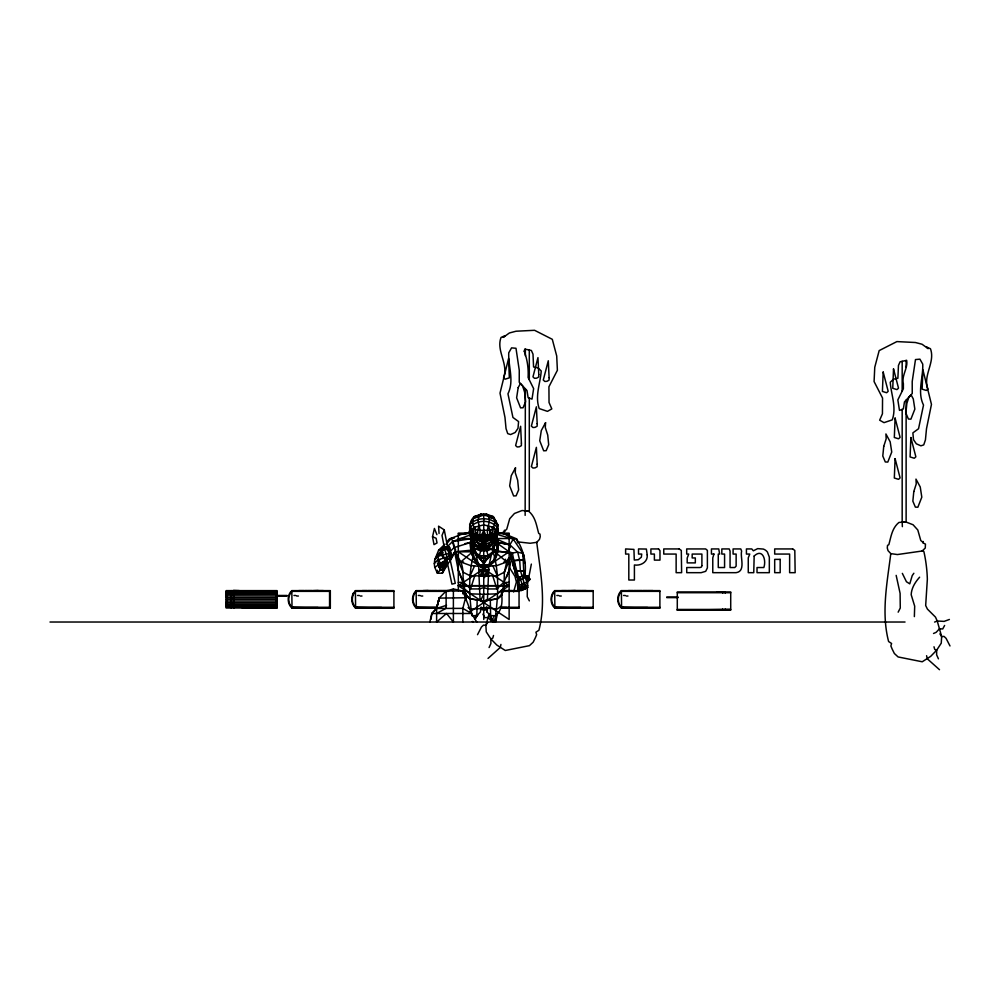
<?xml version="1.0" encoding="UTF-8"?>
<svg xmlns="http://www.w3.org/2000/svg" width="1000" height="1000" viewBox="0 0 1000 1000"><rect width="100%" height="100%" fill="white"/><g stroke="black" fill="none" stroke-linecap="round" stroke-linejoin="round"><path stroke-width="1.5" d="M471.112 550.862L470.387 542.425L471.362 539.487M496.938 537.788C500.712 547.762 496.362 566.425 484.412 567.413M494.525 557.513C492.413 566.038 481.4 569.788 476.637 561.388M442.312 570.275L442.337 563.625M471.85 542.913C470.438 534.062 466.688 524.275 474.05 516.65L481.238 514.075L486.225 514.075L493.413 516.65L497.837 524.738L498.212 531.075L492.8 551.862L491.587 554.487L483.738 562.712L475.875 554.487L471.85 542.913L473.625 546.65M231.312 608L231.4 590.625M525.862 576.538L523.962 575.025L522.825 553.387L513.263 539.125L504.4 533.812L497.325 532.312M437.4 570.275L437.388 573.212L442.3 573.225L447.35 564.837L446.15 564.625M477.525 534.225L479.325 535.363L486.575 535.212L494.875 533.525L495.938 533.013L497.837 524.738C490.487 516.75 476.975 516.75 469.625 524.738L473.875 536.525C480.363 539.462 488.688 538.938 495.325 536.287L498.212 531.075L497.562 528.538M514.275 567.05L517.038 577.238L517.362 575.025M496.5 539.113L509.862 544.812L517.638 552.15L519.65 560.35L514.312 560.6L512.75 564.138L517.038 577.238M722.588 610.2L722.6 609.113M722.738 593.038L722.8 591.737M466.438 598.375L466.488 595.462M527.325 587.562L527.238 596.75L529.35 600.887M527.362 584.825L531.35 564.087M473.65 548.112L480.075 549.388L487.388 549.388C492.825 545.05 495.45 536.888 496.012 529.95L493.575 527.375L483.738 524.85L473.888 527.375L471.45 529.95L472.137 536.287L475.812 545.087L473.65 548.112L480.325 550.85L487.137 550.85L493.812 548.112L491.65 545.087L482.55 546.55L481.362 543.925L475.025 541.987L471.55 539.212L470.775 536.775L472.688 542.312L477.713 547.95L481.8 547.038L487.062 547.775L494.775 542.312L497.188 535.85L497.088 527.175C490.225 519.412 477.238 519.412 470.375 527.175L471.525 533.013L478.363 534.95L479.312 538.3L472.137 536.287L469.25 531.075L474.663 551.862L483.738 558.5L492.8 551.862L495.625 542.913L495.613 539.875M497.013 542.875C496.05 562.612 498.55 541.875 495.637 538.35M498.387 542.188L497.837 551.062M481.163 606.925L480.35 612.125L476.85 615.65L471.912 615.7C469.012 594.6 468.1 571.763 474.613 551.2M504.4 571.625L504.087 582.025L502 595.037L497.638 598.812L490.312 599.925L490.613 615.65L495.55 615.7C502.362 610.45 502.75 600.45 501.35 592.712M495.55 615.7C498.312 594.1 499.425 570.763 492.438 549.775L497.013 550.25M509.137 533.812L504.363 533.8L516.525 538.812C523.663 550.4 527.038 563.462 524.6 576.95M470.375 527.175L470.275 535.85L471.55 539.212M525.15 515.375L525.35 388.85M445.662 559.763L444.2 557.8L445.075 557.675L445.662 559.763L449.762 558.875L452.188 556.987L451.887 555.95L449.75 556.388L449.513 555.55L451.362 554.062L451.075 553.013L449.125 552.312L450.538 551.125L450.25 550.087L447.3 550.1L449.725 548.2L449.425 547.163L447.05 546.763L442.375 548.062L442.825 554.95L444.2 557.8L445.662 559.763L448.013 558.6L440.7 563.2L440.375 569.95L437.388 573.212L434.725 567.325L434.312 563.625L437.962 559.763L440.7 563.2L443.812 563.6L446.838 560.913L446.012 565.737L443.5 570.237L440.375 569.95L438.275 565.013L438.15 555.887L442.788 552.737M441.1 554.725L441.188 553.075L437.5 555.325L434.738 559.763L434.312 563.625M443.85 562.825L443.5 570.237L442.3 573.225L446.012 565.737L438.275 565.013L434.725 567.325M521.525 584.288L521.788 590.25L521.812 585.887L523.9 589.425L519.738 577.15M487.4 600.425L488.837 566.275L491.775 552.775M476.425 599.837L483.738 601.038L497.625 598.713L501.75 594.237L503.775 588.138L504.087 582.025L509.137 570.413L511.712 557.55M492.1 536.287L493.125 536.975L495.325 536.287L488.162 538.3L494.212 538.088L497.375 533.513C489.038 538.4 478.425 538.4 470.087 533.513L473.25 538.088L476.45 537.962L475.075 533.9L475.325 529.175L473.888 527.375L472.475 522.163L473.562 518.362L481.238 514.075C473.85 519.9 482.625 528.188 479.325 535.363L483.738 534.65L488.137 535.363L489.95 534.812L490.688 533.325M495.675 621.688L496.213 614.3L497.337 614.25L495.675 621.688L493.425 622.025L489.15 615.337L490.412 614.987L493.462 621.95L489.2 615.225M476.85 615.65L477.15 599.925L469.837 598.713L465.55 594.725L465.125 591.188M504.05 586.8L501.75 594.237L502.713 590M914.362 616.613L914.688 606.188L911.188 594.738C911.438 588.062 915.25 582.05 919.625 577.188M446.425 561.062L445.2 567.337L438.65 567.325M431.05 619.188L431.85 613.488L436.613 608.375L439.175 598.1L446.125 591L453.387 588.975L462.837 591L471.512 613.488L476.75 622.025M517.788 542.9L516.525 538.812L513.263 539.125L509.862 544.812L508.9 551.6L510.337 553.362L514.263 569.075L512.987 561.938M451.575 556.538L455.2 551.838L455.55 549.35M496.725 524.725L495.95 520.925L493.9 518.362L486.225 514.075C493.612 519.9 484.837 528.188 488.137 535.363L486.575 535.212L486.112 537.238L483.738 538.075L472.137 536.287L474.338 536.975L475.363 536.287M484.913 546.55L484.9 539.55L485.788 538.125L488.65 537.888L489.1 534.95L494.875 533.525L497.088 527.175M453.387 588.975L453.387 622.025L446.538 613.488L436.613 622.025L436.613 608.375L439.175 598.1L465.525 597.775L462.837 608.375L462.837 622.025M486.575 535.212L488.65 537.888L485.325 537.975L488.65 538.362L484.9 539.55L486.413 545.388L485.662 547.038L488.125 555.725L487.625 558.5L479.837 558.5L479.338 555.725L481.8 547.038L481.05 545.388L482.562 539.55L481.675 538.125L478.812 537.888L480.887 535.212L472.587 533.525M510.012 547.663L509.862 544.812L496.287 542.025L495.438 542.05L493.438 547.2L495.438 542.025L508.9 551.6L512.463 553C514.038 565.363 520.913 577.4 518.875 589.987L517.725 589.612L517.55 578.25L515.363 573.413L514.312 560.788M429.837 622.025L431.85 613.488L436.613 608.462L439.175 598.1L439.175 601.038M890.788 553.625C887.2 582.525 881.075 612.8 888.612 641.538L891.587 643.487L890.875 645.962L892.2 649.137L894.362 653.487L898.1 656.95L922.237 661.775L930.725 656.325L936.663 650.212L941.25 643.175L941.663 636.6L937.237 621L935.487 617.112L927.425 609.1L925.675 605.525L927.35 579.212A147.338 147.338 0 0 0 924.125 552.638L923.763 551.325L922.125 551.013L897.412 554.55L890.788 553.625L888.037 550.662L887.288 548.025L887.525 545.375L888.825 544.7C891.038 536.825 891.963 528.188 898.9 522.475L905.438 521.8L913.062 524.75L917.8 530L920.775 540.513L923.125 542.463L923.088 541.475L922.812 542.8L925.45 544.087L925.263 548.038L922.125 551.013M450.675 557.712L450.05 560.85L445.2 567.337M471 523.462L471.512 520.925L473.562 518.362L483.738 515.1L488.15 516.163L493.9 518.362L494.988 522.163L493.575 527.375L494.325 533.325L496.012 529.95M500.938 644.425L500.275 647.463L488.025 658.413M432.512 536.825L436.112 538.2L437.025 542.95L434.012 544.612L432.512 536.825L434.412 528.45L436.912 534.688M480.087 600.425L478.625 566.275L475.037 549.775L454.6 551.838L463.062 572.188L470.15 575.8L479.325 575.837L483.738 574.775L488.137 575.837L497.312 575.8L504.4 572.188L506.725 561.962L509.137 558.4M496.287 553.15L496.775 551.062M473.55 558.587C471.1 552.15 468.65 544.4 471.838 537.788M431.85 613.488L471.512 613.488L462.837 608.375L436.613 608.462L439.175 598.1M513.625 591.962L516.375 582.062L515.025 576.438L509.613 567.875M446.838 560.913L446.087 563.638L437.45 563.625M498.212 531.075L495.913 539.212L492.438 541.987L486.1 543.925L485.1 545.45L482.362 545.45L482.562 539.55L478.812 538.362L482.137 537.975L480.887 535.212M489.175 613.612L485.863 625.325L486.275 631.888L490.863 638.925L496.8 645.037L505.288 650.487L529.425 645.662L533.162 642.212L535.325 637.85L536.65 634.675L535.925 632.212L538.913 630.25C546.438 601.525 540.312 571.237 536.737 542.337L539.475 539.388L540.237 536.737L540 534.087L538.7 533.413C536.475 525.538 535.562 516.9 528.612 511.2L522.087 510.525L514.462 513.475L509.712 518.725L506.737 529.225L504.4 531.188L504.425 530.2L504.712 531.512L502.062 532.812M493.525 635.487L492.762 638.175L490.863 638.925L490.9 643.55L489.075 647.55M480.075 549.388L477.713 547.95L489.762 547.95L487.062 547.775L492.75 537.875L490.763 538L492.75 537.875M471.987 542.188L472.238 551.062M504.087 582.025L496.9 588.938L487.962 588.938L483.738 587.587L479.5 588.938L470.562 588.938L474.738 575.825M352.762 594.35C350.95 598.862 351.662 604.675 355.412 608L393.913 608L393.913 590.625L355.412 590.625L352.762 594.35L353.475 592.913M494.775 542.312L496.213 538.162M479.325 525.363L477.525 530.3L477.525 534.812L476.775 533.325M494.525 557.775L496.287 552.888M497.25 553.375L492.987 562.362L487.3 567.1M528.475 579.775L526.312 577.163L522.8 575.6L528.6 580.788L529.975 579.138L528.25 576.4L523.962 575.025L517.55 578.25M506.512 577.075L509.137 570.413M501.75 594.237L503.875 588.938M444.913 544.175L438.638 550.163L434.738 559.763L438.15 555.887L440.112 555.112M439.062 533.5L438.575 526.163L444.275 529.9L442.013 535.438L444.613 549.138L447.812 559.025L450.337 558.475L447.05 546.763L444.525 547.312L445.062 549.2M504.4 572.188L510.737 556.95M481.85 534.788L483.738 530.3L485.613 534.788L483.738 535.212L481.85 534.312M494.55 621.9L493.612 616.075M474.6 618.812L475.825 616.025M470.15 575.8L474.538 565.913M485.788 538.125L484.9 540.075L482.562 540.075L481.675 538.125M515.363 573.413L516.475 570.988L523.987 570.688L524.9 573.062L523.575 575.662M494.875 533.525L493.587 536.525L491.012 537.962L492.388 533.9L492.137 529.175L493.575 527.375L492.137 527.375M497.188 535.85L493.625 539.338L488.65 539.825L485.012 542.312L482.45 542.312L478.812 539.825L473.837 539.338L470.275 535.85M495.625 542.913L492.3 550.837M503.775 588.138L497.262 593.825L483.738 594.312L480.6 600.513L469.95 598.737M898.162 612.163L900.275 608.025L900.1 593.362L896.162 575.363M454.025 553.138L450.05 560.85L455.037 551.838M477.525 634.675L481.45 627.038L483.525 625.1L485.863 625.325L487.625 622.562M944.613 625.45L942.725 628.938L939.45 628.8L936.162 632.325L933.525 633.475M449.55 560.938L453.95 553.15M509.137 557.712L506.725 561.962L497.013 565.538L488.837 566.275L483.738 564.225L478.988 556.337M523.362 575.763L524.9 573.062L523.525 574.6L523.987 570.688L516.475 570.988M486.9 558.962L483.738 564.225L478.625 566.275L470.45 565.538L460.737 561.962C453.913 559.85 454.725 527.987 447.013 542.175M477.638 614.875L474.8 619.362L477.7 614.987L476.438 614.637M913.863 573.263L912.225 575.588L909.775 583.85L906.438 581.737L902.337 573.375M444.387 546.375L437.5 555.325L439.938 555.325M443.812 563.6L447.175 559.6M446.4 544.025L451.438 538.162L463.062 533.812L470.138 532.312M492.287 561.375L489.75 564.2L484.412 566.075M291.825 590.625C286.988 595 286.988 603.638 291.825 608L330.325 608L330.325 590.625L291.825 590.625L292 607.288L330.325 608M448.5 590.625L416.15 590.625C411.325 595 411.325 603.638 416.15 608L437.713 608M554.688 590.625C549.862 595 549.862 603.638 554.688 608L593.188 608L593.188 590.625L554.688 590.625L554.875 607.288L593.188 608M621.388 590.625C616.562 595 616.562 603.638 621.388 608L659.887 608L659.887 590.625L621.388 590.625L621.575 607.288L659.887 608M511.962 556.788L506.725 561.962L503.95 561.962M447 546.975L452.525 541.587L470.812 534.712M519.538 586.375L520.825 590.625L524.975 589L524.963 587.712L527.712 585.675L525.5 577.475M491.587 554.487L483.738 562.712L475.875 554.487M517.725 589.612L527.712 585.675L527.762 587.438L524.975 589L524.2 583.237L520.337 570.325L519.663 559.763L514.312 560.6M475.037 549.775L460.737 561.962C466.112 573.688 458.888 589.562 469.85 598.713L465.55 594.725L465.788 600.425M497.625 598.713L502 595.037M447.3 550.1L449.725 548.2L442.038 550.05L442.15 555.4L443.413 558.225L445.85 559.55L445.712 558.413L445.85 559.55M475.075 533.9L477.6 532.087M447.05 546.763L447.287 547.6L449.425 547.163L446.475 547.175M448.188 549.462L450.25 550.087L448.113 550.525L447.863 548.45M448.113 550.525L450.25 550.087M449.75 556.388L451.887 555.95L448.938 555.95M452.188 556.987L450.037 557.425L449.762 558.875L449.475 557.825L452.188 556.987L449.363 558.112M501.438 606.125L497.262 609L490.062 608.288L470.2 609L468.113 607.562M469.762 611.888L509.137 585.725L458.325 551.838L474.762 551.8M486.887 600.513L483.738 602.6L480.6 600.513L483.738 601.038L491.05 599.825M436.613 613.488L446.125 608.263L446.125 591L462.837 591L462.837 593.85M492.137 529.175L489.95 530.3L477.525 530.3L475.325 529.175M478.812 539.825L480.737 538.862M293.375 607.312L291.825 608L318 607.513M356.95 607.312L355.412 608L381.587 607.513M417.7 607.312L416.15 608L436.175 607.625M556.237 607.312L554.688 608L580.875 607.513M622.938 607.312L621.388 608L647.575 607.513M527.85 580.037L529.975 579.138M517.463 585.875L526.725 582.25M520.825 590.625L527.762 587.438M517.025 580.763L528.25 576.4L523.962 575.025M438.638 550.163L442.375 548.713M440.7 563.2L442.825 562.4M949.4 619.45L944.137 621.388L937.237 621L934.575 622.075M485.45 541.388L493.625 539.338M444.2 557.8L450.025 556.188M436.613 608.462L446.538 605.3M437.962 559.763L443.413 558.225L442.825 554.95L451.075 553.013L450.788 554.462L451.362 554.062L449.613 554.212M464.812 543.675L472.1 542.05L454.137 547.575L449.562 552.075L450.4 556.3M447.287 547.6L449.425 547.163M447.575 548.638L449.725 548.2M447 549.05L449.15 548.612L448.85 547.575M474.05 516.65L476.812 516.087M487.388 549.388L493.812 548.112M470.763 538.775L452.525 541.587L454.087 547.6M536.737 542.337L530.112 543.263L517.975 541.9M442.375 548.062L444.15 547.825M442.038 550.05L442.9 549.938M438.15 555.887L442.15 555.4L443.413 558.225M448.787 551.3L450.538 551.125L449.963 551.538L449.675 550.5M483.738 594.312L470.2 593.825L463.7 588.138L463.062 582.4L458.325 570.413L454.6 551.838M488.088 540.475L490.988 540.262M463.062 533.812L470.538 533.387M487.525 609.875L483.387 610.1L480.75 609.125M520.812 560.3L523.125 560.188L525.25 563.062M509.862 544.812L495.438 542.025L498.025 543.538M488.25 607.863L480.55 608L488.25 608M506.737 607.513L500.575 607.625L519.05 608L519.05 590.625L501.9 590.625M677.288 610.2L730.713 610.2L730.713 591.962L677.288 591.962L677.288 610.2L730.713 609.45L677.288 609.45M462.812 585.725L458.325 585.725L509.137 619.487L509.137 533.125L496.987 533.125M509.137 585.662L458.325 585.662M525.35 510.863L529.3 510.863L529.3 398.113M490.875 518.362L493.9 518.362M902.175 409.4L902.175 522.137L906.125 522.137L906.125 400.138M475.325 527.375L473.888 527.375L473.137 533.325L471.45 529.95M470.475 533.125L458.325 533.125L458.325 590.737M458.325 533.812L466.175 533.812M473.875 536.525L476.688 536.525M478.837 536.825L488.638 536.825M458.325 538.538L470.725 538.538M496.712 538.538L509.137 538.538M474.712 537.875L476.7 538L474.712 537.875L478.45 543.525L481.087 543.525M485.05 543.525L489.012 543.525M492.7 551.8L509.137 551.8L458.325 585.725L509.137 585.725L504.65 585.725M479.338 555.725L488.125 555.725M463.512 561.962L460.737 561.962L455.2 551.838M458.325 582.4L463.312 582.4M505.588 582.4L509.137 582.4M233.512 590.425L239.237 590.625M318.1 590.425L313.175 590.625M428.212 590.425L423.075 590.625M501.9 590.425L506.825 590.625M575.4 590.425L570.25 590.625M226.137 591.35L234.638 591.35M238.475 591.35L277.013 591.35M330.325 591.35L292 591.35C287.663 595.4 287.663 603.237 292 607.288L330.325 607.288M393.913 591.35L355.588 591.35C351.25 595.4 351.25 603.237 355.588 607.288L393.913 608M448.525 591.35L416.337 591.35C411.987 595.4 411.987 603.237 416.337 607.288L437.713 607.688M501.763 591.35L519.05 591.35M593.188 591.35L554.875 591.35C550.525 595.4 550.525 603.237 554.875 607.288L593.188 607.288M659.887 591.35L621.575 591.35C617.225 595.4 617.225 603.237 621.575 607.288L659.887 607.288M226.137 591.663L277.013 591.663M226.137 592.2L226.925 592.2M276.275 592.2L277.013 592.2M677.288 592.712L730.713 592.712M226.137 592.913L277.013 592.913M226.137 593.362L226.925 593.362M276.275 593.362L277.013 593.362M226.137 594.35L277.013 594.35M226.137 594.7L226.925 594.7L226.925 603.938L226.137 603.938M277.013 594.7L276.275 594.7L276.275 603.938L277.013 603.938M276.275 595.475L287.113 595.475M293.962 595.475L295.725 595.475M357.55 595.475L359.312 595.475M418.3 595.475L420.05 595.475M556.838 595.475L558.587 595.475M623.538 595.475L625.288 595.475M226.137 595.925L287.038 596.025M296.65 596.025L298.4 596.025M360.238 596.025L361.987 596.025M420.975 596.025L422.738 596.025M559.513 596.025L561.275 596.025M626.213 596.025L627.962 596.025M226.137 596.163L226.925 596.163M276.275 596.163L277.013 596.163M666.7 597.038L678.062 597.038M226.137 597.712L277.013 597.712M666.762 597.625L678.125 597.625M226.137 599.312L277.013 599.312M477.15 599.925L481.538 599.925M485.925 599.925L490.312 599.925M226.137 601.038L277.013 601.038M226.137 602.475L226.925 602.475M276.275 602.475L277.013 602.475M226.137 602.712L277.013 602.712M226.137 604.288L277.013 604.288M276.275 605.262L277.013 605.262M226.137 605.725L277.013 605.725M276.275 606.425L277.013 606.425M226.137 606.975L277.013 606.975M276.275 607.288L277.013 607.288M393.913 607.288L355.588 607.288L355.412 590.625M437.8 607.288L416.337 607.288L416.15 590.625M500.262 607.288L519.05 607.288M277.013 608L226.137 608L226.137 590.625L277.013 590.625L277.013 608L241.55 607.5M500.575 608L519.05 608M50 622.025L905.037 622.025M437.475 559.763L439.913 559.763M472.238 550.862L471.112 551.062M495.438 542.05L496.2 542.062M451.2 538.175L454.162 538.263M522.837 555.913L524.325 555.962L522.825 553.387L517.638 552.15L512.463 553L510.95 555.487L512.487 559.075L512.487 558.038M496.9 533.387L504.4 533.812M473.837 539.338L479.375 540.475M484.412 566.325L479.137 564.45L474.45 557.562M484.412 567.675C477.013 567.575 473.775 559.388 471.712 553.462M519.663 559.763L523.125 560.188M510.337 553.362L492.438 549.775L506.725 561.962L509.025 558.162L506.725 561.962L505.363 559.212M486.5 515.25L493.413 516.65M476.475 540.262L482.013 541.388M470.325 542.463L471.887 542.812M496.9 534.412L513.263 539.125M463.612 589.237L464.75 590L465.712 594.237L463.587 588.938L463.062 582.4M449.85 555.312L451.887 555.95M494 622.188L491.35 621.038L488.075 617.525L484.787 617.663L482.912 614.163M486.737 538.862L488.65 539.825M481.538 567.1L475.913 562.388M489.862 532.087L492.388 533.9M482.55 546.55L481.05 545.388L475.812 545.087L480.4 547.775L478.45 543.525M939.5 669.7L927.237 658.75L926.587 655.7M470.562 588.938L463.375 582.025L458.325 570.413M486.3 606.925L487.113 612.125L490.613 615.65M526.475 578.562L528.6 580.788M524.425 584.862L526.737 588.312L524.2 583.237L524.963 587.712L524.8 586.812M529.487 580.4L527.6 576.663L527.762 578.062M473.938 549.087L475.775 551.712M939.9 633.85L941.663 636.6L944 636.375L946.062 638.325L950 645.962M938.438 658.838L936.625 654.837L936.663 650.212L934.762 649.463L933.988 646.775M492.925 565.913L497.312 575.8M520.075 588.663L520.237 589.562L518.875 590.013L519.325 585.15L520.75 590.175M473.387 621.6L472.287 621.538M473.038 544.625L474.538 548.488L473.075 544.625M472.738 552.975L474.45 557.812M488.137 525.363L489.95 530.3L489.938 534.225M471.85 539.875L472.688 542.312M492.725 575.825L496.9 588.938M472.238 550.812L472.738 553.237M444.275 529.9L448.137 549.763M449.625 557.413L455.275 583.325L451.938 584.138L446.35 558.275M464.538 588.138L463.375 579.075M523.837 572.812L524.338 575.575M525.788 586.425L525.95 587.325M522.925 587.55L523.088 588.45L521.95 588.888L521.8 587.987M528.013 579.2L528.138 580.3M902.175 522.137L902.362 526.65M233.725 590.625L233.875 608M725.188 591.962L725.2 593.038M725.275 609.113L725.275 610.2M487.1 607.175L487.113 612.125M906.125 360.475L906.125 367.125M902.175 361.312L902.175 390.825M722.975 591.962L716.963 591.962M652.925 590.625L648.025 590.625M647.663 590.625L642.738 590.625M642.075 590.625L636.95 590.625M636.587 590.625L634.138 590.625M633.425 590.625L628.3 590.625M586.225 590.625L581.325 590.625M580.825 590.625L576.038 590.625M569.9 590.625L567.438 590.625M566.688 590.625L561.613 590.625M529.3 350.037L529.3 379.538M525.35 349.2L525.35 355.838M512.087 590.625L507.188 590.625M483.738 514.075L483.738 546.55M483.738 547.038L483.738 619.487M447.688 590.625L442.788 590.625M442.425 590.625L437.5 590.625M436.838 590.625L431.712 590.625M431.362 590.625L428.913 590.625M386.95 590.625L382.05 590.625M381.675 590.625L376.763 590.625M376.112 590.625L370.962 590.625M370.613 590.625L368.162 590.625M367.45 590.625L362.325 590.625M329.562 591.35L329.562 607.288M323.363 590.625L318.463 590.625M312.462 590.625L307.387 590.625M307.025 590.625L304.575 590.625M303.888 590.625L298.738 590.625M524.25 351.238C527.288 359.513 528.612 368.35 528.1 377.475L533.638 388.625L532 399.113L528.125 397.675L527.013 390.6L519.237 382.238L519.263 370.262L515.988 348.275L511.562 347.875L508.75 352.8C508.1 366.475 514.475 380.588 507.962 393.812L512.938 417.463L518.587 421.575L518 428.363L515.15 432.512L510.588 434.55L507.725 433.625L506.037 428.638L504.975 417.425L500.012 393.125L508.575 358.488L509.338 377.863L505.125 379.175L503.575 377.75C508.837 364 495.925 350.975 501.037 337.438L504.95 335.737L503.263 337.388L509.412 332.962L516.05 331.225L534.575 330.3L552.3 339.312L556.712 355.988L557.388 370.275L548.925 386.763L549.038 402.512L551.812 408.9L547.463 411.362L539.212 408.575C534.763 395.962 540.363 383.3 541.225 370.962L537.95 367.875L533.575 366.975L533 354.15L531.362 350.475L524.8 349.075L524.25 351.238M903.375 383.875L903.363 388.75L897.837 399.913L899.475 410.387L903.35 408.963L904.463 401.887L911.062 394.812L913.275 398.9L914.85 409.113L910.913 419.162L908.413 419.038L905.888 413.1L906.85 403.475L908.838 397.262L912.237 393.525L912.212 381.538L915.487 359.562L919.912 359.162L922.725 364.087C923.375 377.75 917 391.875 923.512 405.087L918.538 428.75L912.887 432.863L913.475 439.637L916.325 443.8L920.888 445.825L923.737 444.9L925.425 439.925L926.5 428.713L931.462 404.4L922.9 369.775L922.138 389.15L926.35 390.462L927.9 389.038C922.638 375.288 935.55 362.262 930.438 348.725L926.525 347.025L928.2 348.663L922.062 344.25L915.425 342.512L896.9 341.587L879.175 350.6L874.762 367.275L874.087 381.562L882.55 398.05L882.438 413.787L879.663 420.188L884.013 422.65L892.262 419.862C896.712 407.25 891.112 394.588 890.25 382.238L893.525 379.162L897.887 378.263L898.462 365.438L900.113 361.75L906.675 360.363C908.125 368.275 901.35 375.375 903.375 383.875M521.413 443.113L521.375 445.662L519.263 446.825L517.163 446.975L515.612 445.55L520.612 426.275L521.413 443.113M537.188 423.65L537.15 426.2L535.037 427.362L532.938 427.512L531.375 426.087L536.375 406.825L537.188 423.65M537.188 464.175L537.15 466.725L535.037 467.887L532.938 468.038L531.375 466.613L536.375 447.35L537.188 464.175M538.763 374.462L538.725 377L536.613 378.175L534.513 378.312L532.962 376.887L537.962 357.625L538.763 374.462M549.1 377.6L549.062 380.15L546.95 381.312L544.85 381.463L543.288 380.037L548.288 360.763L549.1 377.6M883.188 372.05L882.412 391.425L886.625 392.738L888.175 391.312L883.188 372.05M893.512 368.913L892.75 388.288L896.963 389.6L898.512 388.175L893.512 368.913M895.1 418.1L894.325 437.488L898.538 438.8L900.088 437.375L895.1 418.1M895.1 458.638L894.325 478.013L898.538 479.325L900.088 477.9L895.1 458.638M910.863 437.562L910.1 456.938L914.312 458.25L915.863 456.825L910.863 437.562M515.5 467.812L515.237 472.663L517.675 480.262L518.625 489.888L516.112 495.825L513.612 495.95L509.675 485.9L511.238 475.688L515.5 467.812M545.562 422.675L545.3 427.512L547.737 435.112L548.688 444.738L546.175 450.675L543.675 450.8L539.738 440.75L541.3 430.538L545.562 422.675M647.212 554.875C648.012 562.013 640.7 566.025 634.412 564.975L634.412 580.013L628.812 580.013L628.812 554.062L625.612 554.062L625.612 548.938L633.925 549.412L634.3 560.037L638.25 559.725L641.338 557.2L641.725 554.062L638.525 554.062L638.525 548.938L646.375 549.05L647.212 554.875M488.762 538.787L489.162 539.362A1.4 0.9 -16.7 0 0 490.625 539.163L490.725 538.062A1.4 0.9 -16.7 0 0 489.275 538.263L488.762 538.787M883.737 446.4L882.788 456.025L885.3 461.962L887.8 462.075L891.737 452.025L890.175 441.825L885.913 433.95L886.175 438.8L883.737 446.4M913.8 491.55L912.85 501.163L915.362 507.113L917.862 507.225L921.8 497.175L920.238 486.962L915.975 479.1L916.237 483.95L913.8 491.55M476.975 538.55L478 538.837L476.975 538.55M701.9 565.638L701.413 567.062L699.925 567.537L686.737 567.537L686.737 572.675L701.137 572.675L705.7 571.325L707.387 567.888L707.387 550.388L705.662 548.938L686.688 548.938L686.688 554.062L688.737 554.062L687.188 558.075L687.188 562.888L695.325 562.888L695.325 557.95L692.175 557.95L692.175 554.062L701.9 554.062L701.9 565.638M518.188 387.612L516.625 397.825L520.562 407.875L523.062 407.762L525.575 401.812L524.625 392.2L522.625 385.975L520.4 383.525L518.188 387.612M754.163 556.025L753.75 572.675L748.263 572.675L748.263 557.85L749.762 554.062L746.425 554.062L746.425 548.938L751.787 548.938L753.337 550.812L757.675 548.625L763.288 549.062A8.925 8.925 0 0 1 767.438 552.075L769.325 557.112L769.325 572.675L757.025 572.675L757.025 567.537L763.838 567.537C766.525 559.825 762.5 548.05 754.163 556.025M713.925 554.062L712.775 557.9L712.775 572.675L736.075 572.675C746.1 571.325 739.987 557.362 741.625 551.062L740.763 548.938L733.088 548.938L733.088 554.062L736.137 554.062L736.137 566.087L734.788 567.537L730.062 567.537L730.062 551.062L729.175 548.938L721.825 548.938L721.825 554.062L724.575 554.062L724.575 567.537L718.275 567.537L718.275 554.062L719.638 554.062L718.75 548.938L711.438 548.938L711.438 554.062L713.925 554.062M489.487 538.688L490.487 538.625L489.487 538.688M476.388 538.3L476.838 539.163A1.4 0.9 16.7 0 0 478.3 539.362L478.2 538.263A1.4 0.9 16.7 0 0 476.737 538.062L476.388 538.3M481.575 572.762L479.637 576.062L483.512 576.062L484.412 577.6L485.3 576.062L489.175 576.062L487.238 572.762L489.175 569.475L485.3 569.475L484.412 567.938L483.512 569.475L479.637 569.475L481.575 572.762M483.212 569.975L482.025 572L480.838 569.975L483.212 569.975M482.025 573.538L480.838 575.562L483.212 575.562L482.025 573.538M484.113 569.975L482.475 572.762L484.7 575.562L486.337 572.762L484.113 569.975M487.987 569.975L486.788 572L485.6 569.975L487.987 569.975M486.788 573.538L485.6 575.562L487.987 575.562L486.788 573.538M658.55 548.938L650.9 548.938L650.9 554.062L654.388 554.062L654.388 560.112L659.975 560.112L659.975 550.662L658.55 548.938M679.188 548.938L663.763 548.938L663.763 554.062L676.137 554.062L676.137 572.675L681.625 572.675L681.3 550.438L679.188 548.938M792.675 548.938L774.688 548.938L774.688 554.062L789.625 554.062L789.625 572.675L795.15 572.675L794.812 550.438L792.675 548.938M780.175 559.375L774.688 559.375L774.688 572.675L780.175 572.675L780.175 559.375"/></g></svg>
